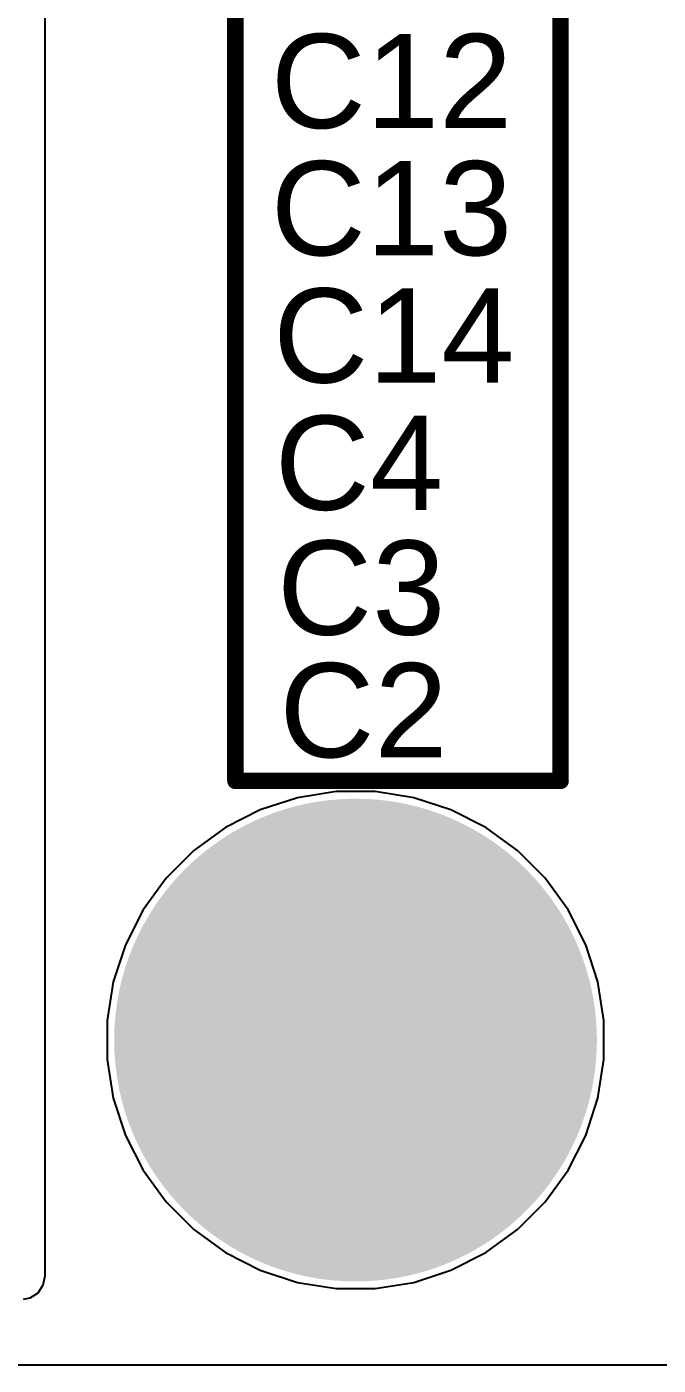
# Model space of a CAD drawing. Header units: millimetres. Extents: x 0 to 5381, y 0 to 5431.
# Drawn here: x 69.51 to 76.31, y 0 to 14.43 of the extents above; entities that cross this region are included whole.
import ezdxf

# ---------------------------------------------------------------- set-up
doc = ezdxf.new("R2010")
doc.units = ezdxf.units.MM
for name, color, linetype in [('BottomLayer', 5, 'Continuous'), ('BottomSolder', 6, 'Continuous'), ('MultiLayer', 9, 'Continuous'), ('PadHoleLayer', 156, 'Continuous'), ('TopLayer', 1, 'Continuous'), ('TopOverlay', 2, 'Continuous'), ('TopSolder', 216, 'Continuous')]:
    doc.layers.add(name, color=color, linetype=linetype)
doc.styles.add('Arial', font='', dxfattribs={"height": 0.2})
doc.styles.get('Arial').set_extended_font_data('Arial')

msp = doc.modelspace()

# ---------------------------------------------------------------- hatches: boundary and pattern name
at = {"layer": 'BottomLayer'}
h = msp.add_hatch(color=5, dxfattribs=at)
edge = h.paths.add_edge_path()
edge.add_arc((73.05, 3.505), 2.5, 0, 360)
at = {"layer": 'BottomSolder'}
h = msp.add_hatch(color=6, dxfattribs=at)
edge = h.paths.add_edge_path()
edge.add_arc((73.05, 3.505), 2.602, 0, 360)
at = {"layer": 'MultiLayer'}
h = msp.add_hatch(color=9, dxfattribs=at)
edge = h.paths.add_edge_path()
edge.add_arc((73.05, 3.505), 2.5, 0, 360)
at = {"layer": 'PadHoleLayer'}
h = msp.add_hatch(color=156, dxfattribs=at)
edge = h.paths.add_edge_path()
edge.add_arc((73.05, 3.505), 1.75, 0, 360)
at = {"layer": 'TopLayer'}
h = msp.add_hatch(color=1, dxfattribs=at)
edge = h.paths.add_edge_path()
edge.add_arc((73.05, 3.505), 2.5, 0, 360)
at = {"layer": 'TopSolder'}
h = msp.add_hatch(color=216, dxfattribs=at)
edge = h.paths.add_edge_path()
edge.add_arc((73.05, 3.505), 2.602, 0, 360)

# ---------------------------------------------------------------- linework, layer by layer
at = {"layer": 'BottomLayer'}
for p, q in [((72.423, 6.117), (72.022, 5.987)), ((72.84, 6.183), (72.423, 6.117)), ((73.261, 6.183), (72.84, 6.183)), ((73.677, 6.117), (73.261, 6.183)), ((74.078, 5.987), (73.677, 6.117)), ((72.022, 5.987), (71.647, 5.795)), ((74.454, 5.795), (74.078, 5.987)), ((71.647, 5.795), (71.306, 5.548)), ((74.795, 5.548), (74.454, 5.795)), ((71.306, 5.548), (71.008, 5.25)), ((75.093, 5.25), (74.795, 5.548)), ((71.008, 5.25), (70.76, 4.909)), ((75.341, 4.909), (75.093, 5.25)), ((70.76, 4.909), (70.569, 4.533)), ((75.532, 4.533), (75.341, 4.909)), ((70.569, 4.533), (70.439, 4.132)), ((75.662, 4.132), (75.532, 4.533)), ((70.439, 4.132), (70.373, 3.716)), ((75.728, 3.716), (75.662, 4.132)), ((70.373, 3.716), (70.373, 3.294)), ((75.728, 3.294), (75.728, 3.716)), ((70.373, 3.294), (70.439, 2.878)), ((75.662, 2.878), (75.728, 3.294)), ((70.439, 2.878), (70.569, 2.477)), ((75.532, 2.477), (75.662, 2.878)), ((70.569, 2.477), (70.76, 2.102)), ((75.341, 2.102), (75.532, 2.477)), ((70.76, 2.102), (71.008, 1.761)), ((75.093, 1.761), (75.341, 2.102)), ((71.008, 1.761), (71.306, 1.463)), ((74.795, 1.463), (75.093, 1.761)), ((71.306, 1.463), (71.647, 1.215)), ((74.454, 1.215), (74.795, 1.463)), ((71.647, 1.215), (72.022, 1.024)), ((74.078, 1.024), (74.454, 1.215)), ((72.022, 1.024), (72.423, 0.893)), ((73.677, 0.893), (74.078, 1.024)), ((72.423, 0.893), (72.84, 0.827)), ((73.261, 0.827), (73.677, 0.893)), ((72.84, 0.827), (73.261, 0.827)), ((86.081, 0), (0, 0))]:
    msp.add_line(p, q, dxfattribs=at)
at = {"layer": 'TopLayer'}
for p, q in [((69.703, 0.965), (69.703, 20.112)), ((72.423, 6.117), (72.022, 5.987)), ((72.84, 6.183), (72.423, 6.117)), ((73.261, 6.183), (72.84, 6.183)), ((73.677, 6.117), (73.261, 6.183)), ((74.078, 5.987), (73.677, 6.117)), ((72.022, 5.987), (71.647, 5.795)), ((74.454, 5.795), (74.078, 5.987)), ((71.647, 5.795), (71.306, 5.548)), ((74.795, 5.548), (74.454, 5.795)), ((71.306, 5.548), (71.008, 5.25)), ((75.093, 5.25), (74.795, 5.548)), ((71.008, 5.25), (70.76, 4.909)), ((75.341, 4.909), (75.093, 5.25)), ((70.76, 4.909), (70.569, 4.533)), ((75.532, 4.533), (75.341, 4.909)), ((70.569, 4.533), (70.439, 4.132)), ((75.662, 4.132), (75.532, 4.533)), ((70.439, 4.132), (70.373, 3.716)), ((75.728, 3.716), (75.662, 4.132)), ((70.373, 3.716), (70.373, 3.294)), ((75.728, 3.294), (75.728, 3.716)), ((70.373, 3.294), (70.439, 2.878)), ((75.662, 2.878), (75.728, 3.294)), ((70.439, 2.878), (70.569, 2.477)), ((75.532, 2.477), (75.662, 2.878)), ((70.569, 2.477), (70.76, 2.102)), ((75.341, 2.102), (75.532, 2.477)), ((70.76, 2.102), (71.008, 1.761)), ((75.093, 1.761), (75.341, 2.102)), ((71.008, 1.761), (71.306, 1.463)), ((74.795, 1.463), (75.093, 1.761)), ((71.306, 1.463), (71.647, 1.215)), ((74.454, 1.215), (74.795, 1.463)), ((71.647, 1.215), (72.022, 1.024)), ((74.078, 1.024), (74.454, 1.215)), ((72.022, 1.024), (72.423, 0.893)), ((73.677, 0.893), (74.078, 1.024)), ((69.627, 0.782), (69.683, 0.866)), ((69.683, 0.866), (69.703, 0.965)), ((72.423, 0.893), (72.84, 0.827)), ((73.261, 0.827), (73.677, 0.893)), ((69.469, 0.711), (69.543, 0.726)), ((69.543, 0.726), (69.627, 0.782)), ((72.84, 0.827), (73.261, 0.827)), ((86.081, 0), (0, 0))]:
    msp.add_line(p, q, dxfattribs=at)
at = {"layer": 'TopOverlay', "const_width": 0.178}
for points in [[(71.755, 6.299), (71.755, 24.13)], [(75.26, 6.299), (75.26, 24.13)], [(71.755, 6.299), (75.26, 6.299)]]:
    msp.add_lwpolyline(points, dxfattribs=at)
at = {"layer": 'TopOverlay', "const_width": 0.0889}
for points in [[(71.711, 6.299, 1), (71.799, 6.299, 1)], [(71.711, 6.299, 1), (71.799, 6.299, 1)], [(75.216, 6.299, 1), (75.305, 6.299, 1)], [(75.216, 6.299, 1), (75.305, 6.299, 1)]]:
    msp.add_lwpolyline(points, format="xyb", close=True, dxfattribs=at)

# ---------------------------------------------------------------- texts
at = {"layer": 'TopOverlay', "style": 'Arial'}
for s, p in [('C12', (72.136, 13.335)), ('C13', (72.136, 11.964)), ('C14', (72.162, 10.592)), ('C4', (72.179, 9.22)), ('C3', (72.204, 7.874)), ('C2', (72.229, 6.553))]:
    msp.add_text(s, height=1.016, dxfattribs=at).set_placement(p)

doc.saveas('drawing.dxf')
